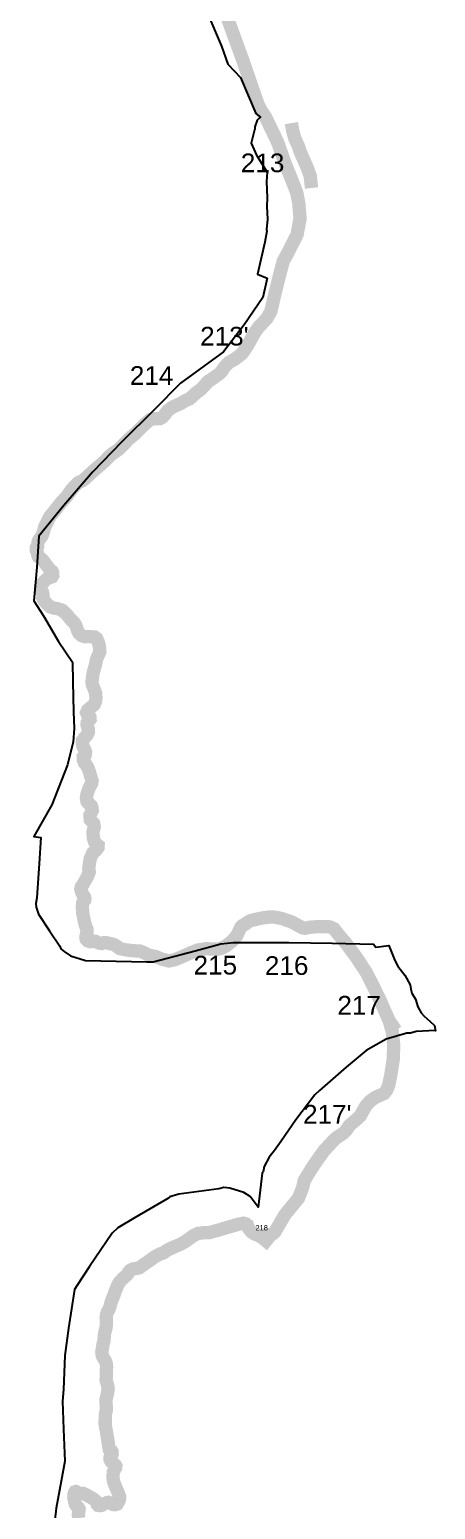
# Model space of a CAD drawing. Header units: metres. Extents: x 290946 to 378809, y 1824167 to 1998918.
# Drawn here: x 307163 to 308685, y 1927238 to 1932783 of the extents above; entities that cross this region are included whole.
import ezdxf

# ---------------------------------------------------------------- set-up
doc = ezdxf.new("R2010")
doc.units = ezdxf.units.M
for name, color, linetype in [('COASTLINE', 5, 'Continuous'), ('DISTRICT BOUNDRY', 86, 'Continuous'), ('NATURALLY PROTECTED', 3, 'Continuous')]:
    doc.layers.add(name, color=color, linetype=linetype)
doc.styles.get("Standard").update_dxf_attribs({"font": 'arial.ttf'})

msp = doc.modelspace()

# ---------------------------------------------------------------- linework, layer by layer
at = {"layer": 'COASTLINE', "const_width": 50, "flags": 128}
msp.add_lwpolyline([(307879.2729412534, 1932896.645228614), (307960.9883836039, 1932672.643871144), (308018.9757829158, 1932504.961557709), (308030.2422944465, 1932481.713911998), (308048.7008237686, 1932453.77443708), (308093.974254253, 1932359.169072917), (308119.6075737361, 1932285.872314231), (308153.0090251028, 1932202.549361054), (308164.8991930171, 1932171.928277314), (308172.673387833, 1932131.709608456), (308177.2463544462, 1932074.581179844), (308165.8237901779, 1932014.097146041), (308125.9707756647, 1931936.059797104), (308114.1471454218, 1931914.921720185), (308099.0754538343, 1931857.560954162), (308081.7809397285, 1931787.557160681), (308067.6239930371, 1931726.456977174), (308052.3711713502, 1931699.99594793), (308021.5767808303, 1931667.782289942), (308006.0352119974, 1931645.347683219), (307982.3122702753, 1931602.324068576), (307969.4785666721, 1931582.789387931), (307959.6415595442, 1931568.776761609), (307932.8534365831, 1931548.07131323), (307908.3659133547, 1931534.267680977), (307893.9253864386, 1931518.16361041), (307883.8795502879, 1931503.105011374), (307875.7166558247, 1931493.902756933), (307841.14965177, 1931469.751662931), (307833.6155646971, 1931465.568774441), (307826.9179538763, 1931458.6674595), (307818.3374013679, 1931448.209737091), (307802.8492488546, 1931432.733149916), (307787.5710855252, 1931421.439451231), (307772.294082357, 1931407.426824909), (307763.4662336701, 1931399.329599065), (307751.107217848, 1931394.588474615), (307740.2237452843, 1931388.314141881), (307729.969080111, 1931382.039809146), (307716.783847653, 1931376.183965735), (307700.4592188878, 1931368.863660285), (307682.0416592513, 1931356.106000748), (307670.1128814131, 1931340.21092425), (307661.4836021326, 1931330.68941508), (307652.4842314177, 1931325.460553876), (307635.1131372169, 1931325.460553876), (307624.4396538371, 1931323.369109631), (307615.1021286276, 1931321.539443283), (307607.4873778426, 1931315.003332652), (307593.4645089718, 1931302.872655321), (307577.3498693907, 1931286.978080008), (307559.3511279607, 1931268.782064012), (307536.2836420864, 1931249.656851363), (307514.307867936, 1931227.278448062), (307496.1002974836, 1931209.08293325), (307480.6121449703, 1931198.625712026), (307463.2422109306, 1931185.240569096), (307447.5092643964, 1931168.221335052), (307423.6505485586, 1931147.09739735), (307397.0712546203, 1931124.301005911), (307372.3319764037, 1931101.01345335), (307362.2861402528, 1931092.856670439), (307346.1715006716, 1931085.536866175), (307331.7298135941, 1931071.733233922), (307319.5910465719, 1931057.511112347), (307303.4462427988, 1931034.627013564), (307281.0516504419, 1931009.947670764), (307252.5569303012, 1930973.680433791), (307239.9993450725, 1930959.040324077), (307231.4187925641, 1930942.308770119), (307219.6814413298, 1930918.602728235), (307216.5420450228, 1930904.590101913), (307210.2632524084, 1930886.812575239), (307205.0309252298, 1930879.074281652), (307196.8691909278, 1930868.408066359), (307194.3574418499, 1930860.878766841), (307194.1358510537, 1930848.063471048), (307188.6935346911, 1930840.743165599), (307188.4847056684, 1930832.168394551), (307191.6241019756, 1930824.639095032), (307193.5070436631, 1930815.436840592), (307196.6464399704, 1930807.489051751), (307204.5993452495, 1930801.842202408), (307213.1810579192, 1930794.31290289), (307226.7897492286, 1930776.031685475), (307238.5096980442, 1930760.764092369), (307247.717897782, 1930752.816303527), (307250.2296468599, 1930747.587943508), (307250.4396360439, 1930737.758205676), (307247.3002397366, 1930732.529344471), (307234.1150072787, 1930728.346455981), (307223.0227056923, 1930720.608162394), (307212.3353003775, 1930709.215229115), (307206.6841549924, 1930704.195863164), (307204.8012133049, 1930694.575119401), (307205.4288605339, 1930685.999847168), (307211.4988241258, 1930674.706148483), (307214.0094130425, 1930664.876410651), (307212.9629476067, 1930653.164222643), (307217.9864457626, 1930642.915995487), (307227.8362146643, 1930631.7115077), (307241.230276145, 1930619.581331554), (307254.2066795802, 1930615.189448995), (307269.4848429094, 1930612.679515427), (307285.5994824906, 1930607.032666085), (307303.5982239206, 1930590.301112126), (307318.4575690436, 1930571.896102061), (307329.9686888365, 1930561.020892699), (307336.9006522272, 1930549.86101036), (307342.9694556577, 1930532.083483686), (307347.9929538136, 1930521.626262462), (307357.2011535514, 1930512.633002091), (307368.7122733443, 1930508.659608855), (307389.4315928749, 1930508.032125463), (307407.2215052822, 1930506.777158679), (307414.3367741485, 1930501.966786798), (307422.0808504051, 1930484.607749447), (307425.6379047576, 1930467.457706165), (307426.7110539018, 1930451.830763545), (307418.1305013932, 1930431.961792627), (307413.9446396503, 1930422.341048864), (307412.2705269853, 1930410.83835611), (307408.0846652425, 1930394.524790289), (307402.2246908347, 1930375.074308694), (307399.7187425629, 1930358.649479843), (307397.206993485, 1930338.571514856), (307398.6722771271, 1930328.323287701), (307405.3698879482, 1930312.428211203), (307411.0210333333, 1930295.905651314), (307412.0709792526, 1930279.300395929), (307411.0245138169, 1930266.75173046), (307405.7921866383, 1930253.993569737), (307393.0257723871, 1930243.118360375), (307380.8870053649, 1930232.87013322), (307376.9099726446, 1930223.458383526), (307379.8405399292, 1930216.138579261), (307387.7934452083, 1930210.700723988), (307390.0952051025, 1930205.681358037), (307390.3051942863, 1930198.779541911), (307384.2340705334, 1930192.021064642), (307379.4205615613, 1930185.746731908), (307378.5829251483, 1930177.589948997), (307383.3964341203, 1930161.485878431), (307383.3964341203, 1930149.983185676), (307378.791754171, 1930139.525964452), (307368.9501063979, 1930128.942444654), (307361.6248483478, 1930118.48522343), (307361.2060301413, 1930108.654984413), (307364.1365974259, 1930094.642358091), (307371.4606953146, 1930083.139665337), (307373.3447971634, 1930074.982882426), (307371.2518662919, 1930063.689183741), (307364.554255471, 1930056.787367615), (307365.1830628616, 1930046.53914046), (307369.5777536271, 1930034.408964314), (307376.074656554, 1930027.428462171), (307382.1446201456, 1930016.971240947), (307387.5857763469, 1930001.494653772), (307393.4457507547, 1929981.416688784), (307397.6316124978, 1929967.822050601), (307395.747510649, 1929958.092048547), (307386.9581291177, 1929942.405966119), (307378.7952346545, 1929918.772596034), (307376.2846457378, 1929904.341480389), (307378.7952346545, 1929890.119859998), (307387.7946053696, 1929880.708110304), (307394.5026576416, 1929874.532510978), (307397.4332249262, 1929867.212205529), (307398.2708613392, 1929856.754984305), (307389.6891486695, 1929839.604941023), (307391.1544323118, 1929821.827915535), (307395.7591122612, 1929817.435531791), (307403.7120175405, 1929808.233277351), (307405.8049484121, 1929796.103101205), (307400.9856386338, 1929777.388860107), (307401.8232750468, 1929762.748750393), (307402.6597512985, 1929753.12800663), (307407.2644312481, 1929738.69739217), (307413.3332346784, 1929730.749603329), (307420.2408346834, 1929725.521243309), (307419.8220164768, 1929717.782949721), (307412.9155766332, 1929708.162205958), (307399.939173198, 1929697.913978803), (307390.9235602256, 1929676.879753183), (307387.3665058731, 1929657.638265657), (307385.0635858178, 1929636.932817277), (307386.9476876666, 1929626.057607915), (307382.9706549465, 1929615.390891437), (307377.9483169517, 1929604.933670213), (307363.917326952, 1929580.376115324), (307357.429705315, 1929571.173860884), (307355.3367744435, 1929562.389594581), (307358.8938287959, 1929550.049923182), (307366.219086846, 1929536.455786183), (307369.7831021661, 1929531.150744886), (307371.0395567857, 1929526.549868258), (307370.2019203726, 1929522.157484514), (307365.1795823778, 1929517.556607887), (307362.2490150933, 1929509.818314299), (307361.2025496575, 1929495.178204586), (307362.457844116, 1929473.217789422), (307367.4894634005, 1929446.978258285), (307372.0929831887, 1929427.527776689), (307378.3717758031, 1929411.632700191), (307378.1629467804, 1929400.547995575), (307375.6523578637, 1929389.615651144), (307374.3970634054, 1929379.785913312), (307375.6523578637, 1929374.557052107), (307380.6758560198, 1929368.910202764), (307389.2564085281, 1929365.77328699), (307396.790495601, 1929365.982281059), (307400.7675283211, 1929367.655737166), (307409.3480808297, 1929366.81875852), (307417.928633338, 1929362.63587003), (307426.7191750304, 1929359.080464932), (307434.0444330805, 1929358.45298154), (307442.6249855889, 1929362.008386638), (307448.6937890194, 1929362.008386638), (307462.7166578904, 1929358.243987471), (307477.9948212196, 1929355.316065765), (307487.41184998, 1929350.087204561), (307502.272355264, 1929339.211995199), (307521.7352201749, 1929335.029106709), (307551.4550705819, 1929331.264206358), (307576.9878990845, 1929330.218734828), (307591.4899145464, 1929324.309264641), (307611.9992448931, 1929314.061037485), (307635.6491317083, 1929309.669154927), (307659.7178367301, 1929299.629921841), (307686.0871414847, 1929293.146595037), (307708.7369693135, 1929297.952456255), (307735.3162632519, 1929309.24615494), (307768.1743498048, 1929323.886264654), (307796.0704267471, 1929334.574030895), (307816.7897462777, 1929337.083964462), (307824.9526407408, 1929339.384402776), (307844.8343238583, 1929337.711447854), (307868.4842106737, 1929337.083964462), (307883.3435557964, 1929340.63936956), (307900.640230066, 1929350.258752979), (307921.1658234411, 1929366.337228884), (307939.1645648711, 1929386.415193872), (307946.8217778759, 1929401.533826112), (307952.4717630997, 1929414.500980904), (307955.8583850946, 1929420.395419163), (307961.0065724005, 1929425.606306918), (307968.8156290765, 1929429.245880057), (307972.2510380354, 1929431.13798734), (307977.9016908475, 1929436.039851153), (307985.0112367208, 1929440.993345501), (307992.2715980326, 1929444.045621295), (308008.0177908274, 1929448.121016898), (308037.4578738666, 1929454.475748803), (308059.5186105497, 1929457.331752634), (308081.1556998452, 1929457.179518481), (308094.7738034372, 1929454.938145808), (308112.111515935, 1929450.926149466), (308146.3178215514, 1929439.077321131), (308174.5453181504, 1929423.59689202), (308184.3187648598, 1929418.152907582), (308190.9675278856, 1929416.151465046), (308197.2957133713, 1929415.751328394), (308211.715639747, 1929418.953560523), (308223.3307021127, 1929420.394659891), (308255.278565484, 1929421.912066153), (308276.989925699, 1929422.007734499), (308290.3192821448, 1929420.163461388), (308305.084795656, 1929413.194857598), (308319.0302975869, 1929394.544845078), (308347.7405551623, 1929361.137990222), (308386.3485495573, 1929309.346868251), (308425.3127412192, 1929250.32177672), (308451.7986605432, 1929198.346910783), (308476.6127263124, 1929147.109678163), (308511.7095250961, 1929068.06370746), (308523.2245490804, 1929026.643489735), (308528.4742905008, 1928977.849216659), (308526.3742423594, 1928923.28371266), (308517.4496061581, 1928865.569884886), (308509.5723414949, 1928827.405428008), (308501.2994705054, 1928807.885289105), (308492.4203062958, 1928796.741445367), (308481.4759558049, 1928791.582188147), (308458.3481430542, 1928781.263673709), (308439.7637401224, 1928767.643462433), (308424.8959146303, 1928751.134218968), (308412.5063126758, 1928729.878003299), (308402.540367869, 1928711.80959358), (308385.4019742673, 1928696.125679416), (308362.2741615167, 1928676.727024127), (308351.1236713309, 1928659.185929219), (308339.1463487661, 1928647.216376543), (308314.1610051622, 1928630.913275586), (308304.6619061349, 1928622.452321528), (308267.2286048539, 1928582.081038881), (308248.0250249711, 1928555.665945628), (308233.157199479, 1928534.203967088), (308218.2893739869, 1928511.915899975), (308192.5802678513, 1928469.164677407), (308187.2941488379, 1928444.730526331), (308171.4350339308, 1928404.117415365), (308120.9921437336, 1928342.747319049), (308083.5549007786, 1928278.644277293), (308077.784709541, 1928272.535096647), (308072.2863879004, 1928268.762650806), (308061.9460570301, 1928266.712235189), (308040.5272332938, 1928266.466230871), (308017.9208327126, 1928266.249458548), (308007.4168026728, 1928269.857901511), (307994.9423196675, 1928277.731558223), (307985.2590590745, 1928289.377660777), (307980.0888936394, 1928300.777759013), (307974.3654856409, 1928307.651833367), (307964.701171711, 1928310.381418312), (307943.2292973181, 1928305.623057018), (307897.7606416078, 1928292.499871364), (307867.3998999313, 1928283.190266762), (307857.773602134, 1928280.879561581), (307838.2144438405, 1928275.415143512), (307816.7619024079, 1928274.574155388), (307795.0993717918, 1928272.052193385), (307777.6435858206, 1928263.64531925), (307759.3455227916, 1928250.614513987), (307746.0862359752, 1928241.194602133), (307728.0384025432, 1928231.195741453), (307717.8344876475, 1928226.88990662), (307702.3580953357, 1928220.431534007), (307683.2204498405, 1928211.392773512), (307673.4697391268, 1928205.670515671), (307669.7281520917, 1928202.101554882), (307664.00322836, 1928198.985500191), (307650.9641347934, 1928194.566533743), (307631.312655794, 1928183.659583051), (307612.7752405868, 1928170.17604084), (307584.9228879179, 1928150.822941907), (307576.532547617, 1928144.364569294), (307567.7458431235, 1928141.645234528), (307550.5119583395, 1928138.699256896), (307542.505856367, 1928134.954144868), (307538.2428571625, 1928131.328618272), (307533.2538218269, 1928124.711178052), (307530.8953412003, 1928119.544328107), (307526.3602679134, 1928114.740030822), (307514.5693805138, 1928104.768883592), (307502.8611005655, 1928092.294414647), (307499.0520634096, 1928087.762316584), (307495.8773605354, 1928082.142180905), (307492.1585094961, 1928075.071834589), (307489.7098427531, 1928067.72928905), (307485.2649555825, 1928058.211427553), (307482.7162504581, 1928050.37877156), (307478.9973994188, 1928038.866680618), (307473.6461038842, 1928027.626409261), (307470.1091408108, 1928017.111243223), (307467.0215925871, 1928007.537195555), (307463.7559457298, 1927994.211961678), (307460.8533169382, 1927987.141615362), (307456.9533357993, 1927981.158927023), (307453.6884468085, 1927974.179313781), (307451.778623165, 1927967.420269224), (307450.2363647861, 1927956.99583626), (307450.9624009174, 1927948.74709889), (307451.1435310168, 1927927.988966037), (307449.2367388394, 1927915.151564796), (307446.7880720964, 1927906.449541693), (307444.4295914698, 1927896.206574877), (307443.7005238726, 1927887.638183749), (307442.3401534598, 1927870.959242861), (307438.6213024204, 1927855.640159175), (307436.4394046942, 1927842.53283653), (307434.0809240677, 1927827.485192793), (307435.5322384636, 1927815.610549191), (307438.3507440709, 1927808.135890222), (307445.4254280839, 1927798.164742992), (307449.0540930068, 1927790.00635906), (307451.5027597498, 1927781.666888616), (307451.8657778154, 1927772.058294046), (307450.6827481695, 1927740.809671514), (307450.3197301039, 1927722.680140351), (307452.5008699635, 1927714.286381918), (307456.5819812019, 1927700.598975017), (307457.9431094813, 1927691.715485766), (307457.1261293671, 1927683.194928811), (307453.1352042452, 1927662.655466462), (307450.2325754535, 1927652.321766572), (307449.7793712714, 1927639.903104163), (307450.6872953687, 1927625.725207172), (307450.9593694512, 1927609.771371604), (307448.4190008586, 1927598.531479883), (307446.9638971302, 1927587.608964104), (307446.6918230476, 1927573.286805322), (307446.6918230476, 1927557.423702827), (307448.5963416255, 1927544.507716874), (307451.8619884828, 1927526.287832274), (307457.5800914157, 1927492.485016764), (307461.1178123555, 1927467.104052774), (307462.0264943193, 1927462.971711727), (307464.2940309627, 1927460.614929621), (307468.0128820021, 1927458.801786687), (307471.1875848763, 1927456.354271507), (307472.8200293716, 1927453.000564496), (307472.9102154881, 1927446.383124277), (307471.6407890584, 1927441.941759288), (307466.2894935237, 1927436.412356683), (307464.7472351448, 1927432.242431643), (307465.1102532104, 1927424.990619178), (307468.9973506183, 1927417.386124597), (307477.5597266205, 1927408.394059366), (307485.1058036122, 1927403.607984623), (307486.7026283809, 1927400.562162646), (307486.4123655017, 1927395.050982584), (307481.332386183, 1927386.639001608), (307477.4142162476, 1927378.952125952), (307476.3986751037, 1927368.074407254), (307476.688937983, 1927349.945255728), (307479.8863768529, 1927337.246421735), (307489.1747889862, 1927314.476216529), (307497.0111288571, 1927296.927149259), (307500.7845462863, 1927286.339852326), (307500.9292987926, 1927277.492808159), (307497.7364071218, 1927268.2107008), (307492.0607447143, 1927258.433168079), (307484.513909856, 1927255.67738823), (307476.0970442268, 1927256.257472485), (307469.4217558725, 1927261.043547228), (307460.1333437391, 1927264.669453461), (307453.6028078913, 1927263.50928495), (307441.9930505911, 1927258.288147015), (307434.1567107202, 1927253.501692636), (307425.4488243453, 1927251.906460933), (307420.515113266, 1927252.92160838), (307418.0474998599, 1927255.67738823), (307417.3222215952, 1927262.784179631), (307412.6780155285, 1927268.440380757), (307402.0845572388, 1927277.432445988), (307376.3390735101, 1927291.977451273), (307363.7130171996, 1927298.214116292), (307357.9085174829, 1927298.069095228), (307350.7974558765, 1927297.634032036), (307345.7182344244, 1927298.939221611), (307338.8974356973, 1927304.015338482), (307336.7200851703, 1927304.885464865), (307333.9629667515, 1927304.015338482), (307331.6408637182, 1927300.534453313), (307329.6090235641, 1927292.992978357), (307329.2389474185, 1927281.039405684), (307333.3824409932, 1927263.986108134), (307336.2812804522, 1927255.086294522), (307341.5555152964, 1927248.299477456), (307346.4397233565, 1927244.208575825), (307348.9065788962, 1927239.277480017), (307348.1813006314, 1927231.880646489), (307346.0047079709, 1927217.812464387), (307347.6007748731, 1927205.283707452)], dxfattribs=at)
at = {"layer": 'DISTRICT BOUNDRY'}
msp.add_polyline3d([(307714.1175614328, 1933116.421867185, 0), (307883.3487437277, 1932720.811640369, 0), (307907.0372071017, 1932653.418449952, 0), (307953.9004497497, 1932603.352060052, 0), (308011.1884785269, 1932469.115732108, 0), (308029.584739825, 1932454.680540202, 0), (308016.1335010361, 1932443.973257221, 0), (308008.2125077379, 1932418.977319741, 0), (308007.2704963392, 1932409.162582321, 0), (308006.882293079, 1932407.606192393, 0), (307994.2582278421, 1932356.995710612, 0), (308013.917581979, 1932312.504692524, 0), (308053.9328146701, 1932248.903265023, 0), (308051.857759802, 1932214.311795134, 0), (308054.053202846, 1932153.018999239, 0), (308052.1514970434, 1932120.507263859, 0), (308055.2910076451, 1932072.309488232, 0), (308052.0428318528, 1932033.59510867, 0), (308053.1299155137, 1932027.594214141, 0), (308045.2517747529, 1931986.931352019, 0), (308018.3451188483, 1931866.986741354, 0), (308054.1657763882, 1931850.948517628, 0), (308037.3322557308, 1931779.703326861, 0), (307967.205830572, 1931676.215012226, 0), (307890.6962248932, 1931574.939153231, 0), (307728.8537502169, 1931458.628798038, 0), (307630.7843906425, 1931358.210592506, 0), (307509.6794075348, 1931238.204606359, 0), (307398.9188390105, 1931123.970202858, 0), (307292.1866917142, 1930999.468955164, 0), (307198.5050404768, 1930885.05828956, 0), (307190.4514818522, 1930768.227175464, 0), (307179.4242632436, 1930642.462306904, 0), (307216.0258842582, 1930585.844431433, 0), (307271.9341057898, 1930489.881491986, 0), (307324.8128430297, 1930413.132022118, 0), (307325.2215310144, 1930339.384178088, 0), (307327.9449929086, 1930226.11838906, 0), (307330.8876670778, 1930163.494037524, 0), (307326.3494231522, 1930114.216995212, 0), (307305.9104886552, 1930027.336207432, 0), (307247.0899554264, 1929877.63821079, 0), (307179.4032529012, 1929759.08696351, 0), (307205.6998273687, 1929755.187459467, 0), (307199.8871510291, 1929657.934333295, 0), (307189.9451704193, 1929529.435115316, 0), (307187.2863523549, 1929508.70842092, 0), (307188.4873596302, 1929494.161882288, 0), (307197.0280892208, 1929468.691834121, 0), (307237.5608886852, 1929405.938161603, 0), (307276.5552899853, 1929348.466341074, 0), (307280.5001972988, 1929338.546277806, 0), (307293.5210645335, 1929328.834358515, 0), (307316.625300206, 1929312.825473489, 0), (307373.4809165437, 1929294.822371909, 0), (307603.4012729122, 1929290.353621295, 0), (307626.7959605073, 1929289.273124708, 0), (307784.1591028182, 1929331.460709507, 0), (307880.1143844981, 1929357.396044587, 0), (307927.3879851354, 1929362.121632201, 0), (308134.6115376198, 1929362.043098266, 0), (308298.0643678573, 1929359.210480023, 0), (308453.0667551248, 1929355.588201269, 0), (308461.0320196357, 1929344.588737764, 0), (308510.2465548308, 1929351.28027211, 0), (308532.7989218527, 1929294.836735687, 0), (308543.3676583496, 1929273.678163176, 0), (308569.7307452277, 1929239.434188321, 0), (308589.6736661349, 1929203.223832718, 0), (308592.0198112936, 1929187.247488357, 0), (308596.4727579639, 1929172.461084691, 0), (308609.5149467009, 1929149.779601536, 0), (308619.1808039418, 1929121.405090143, 0), (308631.2660767548, 1929099.129212514, 0), (308642.7881693604, 1929085.999174827, 0), (308664.9451678485, 1929066.572468475, 0), (308681.741946617, 1929050.979332066, 0), (308684.6735107621, 1929031.442274125, 0), (308683.4946714136, 1929032.40746601, 0), (308612.8384172199, 1929028.404376145, 0), (308591.8038411549, 1929022.123470036, 0), (308577.1688830441, 1929022.58936225, 0), (308500.5190456984, 1928999.948155537, 0), (308425.0160713722, 1928957.885000699, 0), (308349.7182805764, 1928894.731247172, 0), (308249.8985743913, 1928807.075261087, 0), (308232.7156728294, 1928791.326063646, 0), (308161.000471335, 1928697.114697973, 0), (308106.1486838615, 1928618.31559833, 0), (308081.5869532083, 1928582.612058321, 0), (308062.0117973805, 1928557.577102123, 0), (308043.0261491342, 1928522.341866961, 0), (308038.7556828555, 1928502.959315027, 0), (308035.7654338694, 1928497.777603976, 0), (308019.9859775074, 1928370.13785964, 0), (307989.6756805575, 1928410.631274074, 0), (307966.7908896849, 1928425.055726016, 0), (307914.0973357277, 1928441.869826332, 0), (307891.5239229897, 1928444.109867245, 0), (307873.4063531377, 1928439.21149859, 0), (307723.0326680394, 1928419.659098969, 0), (307689.2739718161, 1928409.429662652, 0), (307682.0389842988, 1928403.154412763, 0), (307559.6173304118, 1928331.910434839, 0), (307494.39468387, 1928292.566229032, 0), (307473.0364543938, 1928273.091460226, 0), (307388.3263831736, 1928147.934530795, 0), (307339.8890516773, 1928075.900411081, 0), (307331.5357936623, 1928062.021009629, 0), (307309.7913724977, 1927917.016475728, 0), (307295.9934722921, 1927814.545102593, 0), (307289.9061555592, 1927687.062757298, 0), (307286.9145528225, 1927643.666715836, 0), (307290.1228486668, 1927538.158779387, 0), (307295.2290157308, 1927418.34359757, 0), (307281.6544002669, 1927343.189589898, 0), (307263.5825745363, 1927243.131839754, 0), (307253.683775873, 1927166.523873758, 0)], dxfattribs=at)
at = {"layer": 'NATURALLY PROTECTED', "const_width": 50, "flags": 128}
for points in [[(308220.2156629068, 1932189.359802154), (308215.3613373797, 1932234.718443113), (308202.7961301323, 1932268.521143266), (308189.5719129584, 1932298.648779768), (308177.6868784481, 1932325.596087309), (308171.8311287169, 1932344.426334007), (308157.7697107503, 1932374.55397051), (308149.5670053083, 1932404.179290184), (308145.0102289003, 1932432.550523768)], [(307877.8990676143, 1931496.363049501), (307883.8795502879, 1931503.105011374), (307893.9253864386, 1931518.16361041), (307908.3659133547, 1931534.267680977), (307932.8534365831, 1931548.07131323), (307959.6415595442, 1931568.776761609), (307969.4785666721, 1931582.789387931), (307982.3122702753, 1931602.324068576), (307999.9647723412, 1931634.338413815)], [(307850.3100146056, 1931476.151777433), (307841.14965177, 1931469.751662931), (307833.6155646971, 1931465.568774441), (307826.9179538763, 1931458.6674595), (307818.3374013679, 1931448.209737091), (307802.8492488546, 1931432.733149916), (307787.5710855252, 1931421.439451231), (307772.294082357, 1931407.426824909), (307763.4662336701, 1931399.329599065), (307751.107217848, 1931394.588474615), (307740.2237452843, 1931388.314141881), (307729.969080111, 1931382.039809146), (307716.783847653, 1931376.183965735), (307700.4592188878, 1931368.863660285), (307682.0416592513, 1931356.106000748), (307670.1128814131, 1931340.21092425), (307661.4836021326, 1931330.68941508), (307652.4842314177, 1931325.460553876), (307635.1131372169, 1931325.460553876), (307624.4396538371, 1931323.369109631), (307615.1021286276, 1931321.539443283), (307607.4873778426, 1931315.003332652), (307593.4645089718, 1931302.872655321), (307577.3498693907, 1931286.978080008), (307559.3511279607, 1931268.782064012), (307536.2836420864, 1931249.656851363), (307514.307867936, 1931227.278448062), (307496.1002974836, 1931209.08293325), (307480.6121449703, 1931198.625712026), (307463.2422109306, 1931185.240569096), (307447.5092643964, 1931168.221335052), (307423.6505485586, 1931147.09739735), (307397.0712546203, 1931124.301005911), (307372.3319764037, 1931101.01345335), (307362.2861402528, 1931092.856670439), (307346.1715006716, 1931085.536866175), (307331.7298135941, 1931071.733233922), (307319.5910465719, 1931057.511112347), (307303.4462427988, 1931034.627013564), (307281.0516504419, 1931009.947670764), (307252.5569303012, 1930973.680433791), (307239.9993450725, 1930959.040324077), (307231.4187925641, 1930942.308770119), (307219.6814413298, 1930918.602728235), (307216.5420450228, 1930904.590101913), (307210.2632524084, 1930886.812575239), (307205.0309252298, 1930879.074281652), (307196.8691909278, 1930868.408066359), (307194.3574418499, 1930860.878766841), (307194.1358510537, 1930848.063471048), (307188.6935346911, 1930840.743165599), (307188.4847056684, 1930832.168394551), (307191.6241019756, 1930824.639095032), (307193.5070436631, 1930815.436840592), (307196.6464399704, 1930807.489051751), (307204.5993452495, 1930801.842202408), (307213.1810579192, 1930794.31290289), (307226.7897492286, 1930776.031685475), (307238.5096980442, 1930760.764092369), (307247.717897782, 1930752.816303527), (307250.2296468599, 1930747.587943508), (307250.4396360439, 1930737.758205676), (307247.3002397366, 1930732.529344471), (307234.1150072787, 1930728.346455981), (307223.0227056923, 1930720.608162394), (307212.3353003775, 1930709.215229115), (307206.6841549924, 1930704.195863164), (307204.8012133049, 1930694.575119401), (307205.4288605339, 1930685.999847168), (307211.4988241258, 1930674.706148483), (307214.0094130425, 1930664.876410651), (307212.9629476067, 1930653.164222643), (307217.9864457626, 1930642.915995487), (307227.8362146643, 1930631.7115077), (307241.230276145, 1930619.581331554), (307254.2066795802, 1930615.189448995), (307269.4848429094, 1930612.679515427), (307285.5994824906, 1930607.032666085), (307303.5982239206, 1930590.301112126), (307318.4575690436, 1930571.896102061), (307329.9686888365, 1930561.020892699), (307336.9006522272, 1930549.86101036), (307342.9694556577, 1930532.083483686), (307347.9929538136, 1930521.626262462), (307357.2011535514, 1930512.633002091), (307368.7122733443, 1930508.659608855), (307389.4315928749, 1930508.032125463), (307407.2215052822, 1930506.777158679), (307414.3367741485, 1930501.966786798), (307422.0808504051, 1930484.607749447), (307425.6379047576, 1930467.457706165), (307426.7110539018, 1930451.830763545), (307418.1305013932, 1930431.961792627), (307413.9446396503, 1930422.341048864), (307412.2705269853, 1930410.83835611), (307408.0846652425, 1930394.524790289), (307402.2246908347, 1930375.074308694), (307399.7187425629, 1930358.649479843), (307397.206993485, 1930338.571514856), (307398.6722771271, 1930328.323287701), (307405.3698879482, 1930312.428211203), (307411.0210333333, 1930295.905651314), (307412.0709792526, 1930279.300395929), (307411.0245138169, 1930266.75173046), (307405.7921866383, 1930253.993569737), (307393.0257723871, 1930243.118360375), (307380.8870053649, 1930232.87013322), (307376.9099726446, 1930223.458383526), (307379.8405399292, 1930216.138579261), (307387.7934452083, 1930210.700723988), (307390.0952051025, 1930205.681358037), (307390.3051942863, 1930198.779541911), (307384.2340705334, 1930192.021064642), (307379.4205615613, 1930185.746731908), (307378.5829251483, 1930177.589948997), (307383.3964341203, 1930161.485878431), (307383.3964341203, 1930149.983185676), (307378.791754171, 1930139.525964452), (307368.9501063979, 1930128.942444654), (307361.6248483478, 1930118.48522343), (307361.2060301413, 1930108.654984413), (307364.1365974259, 1930094.642358091), (307371.4606953146, 1930083.139665337), (307373.3447971634, 1930074.982882426), (307371.2518662919, 1930063.689183741), (307364.554255471, 1930056.787367615), (307365.1830628616, 1930046.53914046), (307369.5777536271, 1930034.408964314), (307376.074656554, 1930027.428462171), (307382.1446201456, 1930016.971240947), (307387.5857763469, 1930001.494653772), (307393.4457507547, 1929981.416688784), (307397.6316124978, 1929967.822050601), (307395.747510649, 1929958.092048547), (307386.9581291177, 1929942.405966119), (307378.7952346545, 1929918.772596034), (307376.2846457378, 1929904.341480389), (307378.7952346545, 1929890.119859998), (307387.7946053696, 1929880.708110304), (307394.5026576416, 1929874.532510978), (307397.4332249262, 1929867.212205529), (307398.2708613392, 1929856.754984305), (307389.6891486695, 1929839.604941023), (307391.1544323118, 1929821.827915535), (307395.7591122612, 1929817.435531791), (307403.7120175405, 1929808.233277351), (307405.8049484121, 1929796.103101205), (307400.9856386338, 1929777.388860107), (307401.8232750468, 1929762.748750393), (307402.6597512985, 1929753.12800663), (307407.2644312481, 1929738.69739217), (307413.3332346784, 1929730.749603329), (307420.2408346834, 1929725.521243309), (307419.8220164768, 1929717.782949721), (307412.9155766332, 1929708.162205958), (307399.939173198, 1929697.913978803), (307390.9235602256, 1929676.879753183), (307387.3665058731, 1929657.638265657), (307385.0635858178, 1929636.932817277), (307386.9476876666, 1929626.057607915), (307382.9706549465, 1929615.390891437), (307377.9483169517, 1929604.933670213), (307363.917326952, 1929580.376115324), (307357.429705315, 1929571.173860884), (307355.3367744435, 1929562.389594581), (307358.8938287959, 1929550.049923182), (307366.219086846, 1929536.455786183), (307369.7831021661, 1929531.150744886), (307371.0395567857, 1929526.549868258), (307370.2019203726, 1929522.157484514), (307365.1795823778, 1929517.556607887), (307362.2490150933, 1929509.818314299), (307361.2025496575, 1929495.178204586), (307362.457844116, 1929473.217789422), (307367.4894634005, 1929446.978258285), (307372.0929831887, 1929427.527776689), (307378.3717758031, 1929411.632700191), (307378.1629467804, 1929400.547995575), (307375.6523578637, 1929389.615651144), (307374.3970634054, 1929379.785913312), (307375.6523578637, 1929374.557052107), (307380.6758560198, 1929368.910202764), (307389.2564085281, 1929365.77328699), (307396.790495601, 1929365.982281059), (307400.7675283211, 1929367.655737166), (307409.3480808297, 1929366.81875852), (307417.928633338, 1929362.63587003), (307426.7191750304, 1929359.080464932), (307434.0444330805, 1929358.45298154), (307442.6249855889, 1929362.008386638), (307448.6937890194, 1929362.008386638), (307462.7166578904, 1929358.243987471), (307477.9948212196, 1929355.316065765), (307487.41184998, 1929350.087204561), (307502.272355264, 1929339.211995199), (307521.7352201749, 1929335.029106709), (307551.4550705819, 1929331.264206358), (307576.9878990845, 1929330.218734828), (307591.4899145464, 1929324.309264641), (307611.9992448931, 1929314.061037485), (307635.6491317083, 1929309.669154927), (307659.7178367301, 1929299.629921841), (307686.0871414847, 1929293.146595037)], [(307686.0871414847, 1929293.146595037), (307708.7369693135, 1929297.952456255), (307735.3162632519, 1929309.24615494), (307768.1743498048, 1929323.886264654), (307796.0704267471, 1929334.574030895), (307816.7897462777, 1929337.083964462), (307824.9526407408, 1929339.384402776), (307844.8343238583, 1929337.711447854), (307868.4842106737, 1929337.083964462), (307883.3435557964, 1929340.63936956), (307900.640230066, 1929350.258752979), (307921.1658234411, 1929366.337228884), (307939.1645648711, 1929386.415193872), (307946.8217778759, 1929401.533826112), (307952.4717630997, 1929414.500980904), (307955.8583850946, 1929420.395419163), (307961.0065724005, 1929425.606306918)], [(308056.4404468132, 1929456.933250646), (308059.5186105497, 1929457.331752634), (308081.1556998452, 1929457.179518481), (308094.7738034372, 1929454.938145808), (308112.111515935, 1929450.926149466), (308146.3178215514, 1929439.077321131), (308174.5453181504, 1929423.59689202), (308184.3187648598, 1929418.152907582), (308190.9675278856, 1929416.151465046), (308197.2957133713, 1929415.751328394), (308210.5726605933, 1929418.699739215)], [(308239.3046337984, 1929421.153363022), (308255.278565484, 1929421.912066153), (308276.989925699, 1929422.007734499), (308290.3192821448, 1929420.163461388), (308305.084795656, 1929413.194857598), (308319.0302975869, 1929394.544845078), (308347.7405551623, 1929361.137990222), (308386.3485495573, 1929309.346868251), (308425.3127412192, 1929250.32177672), (308451.7986605432, 1929198.346910783), (308476.6127263124, 1929147.109678163), (308511.7095250961, 1929068.06370746), (308536.4727065723, 1929032.872123566)], [(308486.9481310503, 1928794.161816757), (308481.4759558049, 1928791.582188147), (308458.3481430542, 1928781.263673709), (308439.7637401224, 1928767.643462433), (308424.8959146303, 1928751.134218968), (308412.5063126758, 1928729.878003299), (308402.540367869, 1928711.80959358), (308385.4019742673, 1928696.125679416), (308362.2741615167, 1928676.727024127), (308351.1236713309, 1928659.185929219), (308339.1463487661, 1928647.216376543), (308314.1610051622, 1928630.913275586), (308304.6619061349, 1928622.452321528), (308267.2286048539, 1928582.081038881), (308248.0250249711, 1928555.665945628), (308233.157199479, 1928534.203967088), (308218.2893739869, 1928511.915899975), (308192.5802678513, 1928469.164677407), (308187.2941488379, 1928444.730526331), (308171.4350339308, 1928404.117415365), (308122.121510467, 1928344.121335188)], [(308069.0196546154, 1928228.430488415), (308069.0196546154, 1928228.430488415), (308057.3521737995, 1928237.923328707), (308037.573410884, 1928254.693507747), (308017.9208327126, 1928266.249458548), (308007.4168026728, 1928269.857901511), (307994.9423196675, 1928277.731558223), (307985.2590590745, 1928289.377660777), (307980.0888936394, 1928300.777759013), (307976.1643273378, 1928316.400183817)]]:
    msp.add_lwpolyline(points, dxfattribs=at)

# ---------------------------------------------------------------- texts
at = {"layer": 'NATURALLY PROTECTED', "attachment_point": 1}
for s, width, insert, char_height in [('213', 95.17246124148369, (307955.2796291714, 1932318.615897665), 70), ("213'", 250.3902830197476, (307802.7194968833, 1931669.143448333), 70), ('214', 95.17246124148369, (307539.2614704976, 1931521.775991528), 70), ('215', 95.17246124148369, (307778.0627051588, 1929312.249230257), 70), ('216', 176.5731208408251, (308045.4315423119, 1929310.807246498), 70), ('217', 95.17246124148369, (308317.1909473986, 1929162.104981172), 70), ("217'", 95.17246124148369, (308188.4954441009, 1928753.79102093), 70), ('218', 156.2241811901331, (308010.1624919039, 1928303.24764195), 20)]:
    msp.add_mtext_dynamic_manual_height_columns(s, width=width, gutter_width=1, heights=[0], dxfattribs=dict(at, insert=insert, char_height=char_height))

doc.saveas('drawing.dxf')
